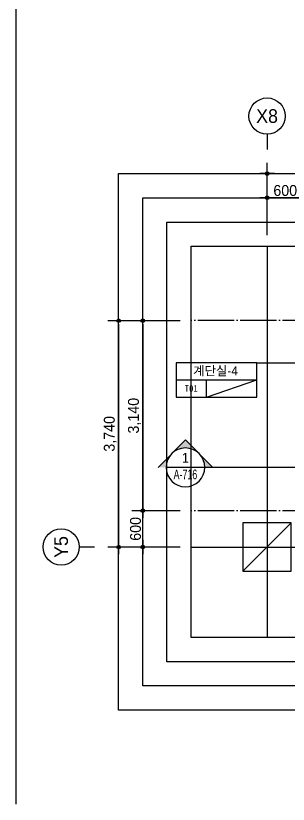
# Model space of a CAD drawing. Header units: millimetres. Extents: x 252711992 to 505989238, y 504776675 to 1009617600.
# Drawn here: x 253402092 to 253406599, y 504804712 to 504817740 of the extents above; entities that cross this region are included whole.
import ezdxf
from ezdxf.enums import TextEntityAlignment as Align
from ezdxf.xclip import XClip

# ---------------------------------------------------------------- set-up
doc = ezdxf.new("R2010")
doc.units = ezdxf.units.MM
doc.header["$XCLIPFRAME"] = 0
doc.linetypes.add('CEN', pattern=[35, 30, -2, 1, -2])
for name, color, linetype in [('$ZCDB_AUDIT_GENERATED_600D18', 7, 'Continuous'), ('4A.TEC CEN', 1, 'CEN'), ('4A.TEC TEXT 2', 3, 'Continuous'), ('4A.TEC 기둥', 2, 'Continuous'), ('4A.TEC 심볼', 7, 'Continuous'), ('ROM', 7, 'Continuous'), ('SYM', 1, 'Continuous'), ('TEXT', 7, 'Continuous')]:
    doc.layers.add(name, color=color, linetype=linetype)
doc.layers.add('DEFPOINT', color=135, linetype='Continuous', plot=False)
doc.styles.add('1', font='')
doc.styles.add('GHS', font='malgun.ttf')
doc.styles.add('나눔고딕', font='')
doc.styles.add('돋움', font='')
doc.styles.add('울릉도L', font='')
doc.styles.get('1').set_extended_font_data('DotumChe')
doc.styles.get('나눔고딕').set_extended_font_data('Dotum')
doc.styles.get('돋움').set_extended_font_data('Dotum')
doc.styles.get('울릉도L').set_extended_font_data('Dotum')
doc.dimstyles.new('DIM_600(외부치수)', dxfattribs={"dimscale": 400, "dimtxt": 3.3, "dimasz": 1, "dimexe": 2, "dimexo": 2, "dimgap": 1, "dimtad": 1, "dimdec": 0, "dimdsep": 46, "dimlunit": 6, "dimtxsty": '나눔고딕', "dimblk1": 'DIMDOT', "dimblk2": 'DIMDOT', "dimsah": 1, "dimcen": 2.5, "dimdle": 1.5, "dimclrd": 8, "dimclre": 8, "dimclrt": 3, "dimadec": 0, "dimazin": 0, "dimtfac": 1, "dimtdec": 0, "dimtix": 1, "dimtmove": 2, "dimatfit": 3, "dimldrblk": 'DIMDOT', "dimfxl": 1, "dimtvp": 1, "dimtolj": 1, "dimtzin": 0, "dimarcsym": 0})

# ---------------------------------------------------------------- blocks, each defined once
blk = doc.blocks.new('dwgFD3B')
at = {"layer": '4A.TEC CEN', "color": 250, "ltscale": 500}
blk.add_line((49194.51, -169936.83, -3333.33), (358000, -169936.83, -3333.33), dxfattribs=at)
at = {"layer": '4A.TEC CEN', "color": 250, "ltscale": 500, "elevation": -3333.33}
blk.add_lwpolyline([(241807.63, -39163.16), (241807.63, -267000)], dxfattribs=at)
blk = doc.blocks.new('ccs122')
at = {"layer": '4A.TEC 심볼'}
blk.add_line((0, 8), (0, 3), dxfattribs=at)
blk.add_circle((0, 14), 6, dxfattribs=at)
at = {"layer": '4A.TEC TEXT 2', "color": 3, "style": 'GHS'}
blk.add_attdef('NO', text='', height=4.5, dxfattribs=at).set_placement((-0.01, 14.02), align=Align.MIDDLE_CENTER)
blk = doc.blocks.new('DIMDOT')
at = {"color": 0}
blk.add_line((-2, 0), (2, 0), dxfattribs=at)
for radius in [0.5, 0.25]:
    blk.add_circle((0, 0), radius, dxfattribs=at)
blk = doc.blocks.new('*D475')
at = {"layer": '$ZCDB_AUDIT_GENERATED_600D18', "color": 8, "lineweight": -2, "transparency": 16777216}
for p, q in [((253404813, 504812702), (253403613, 504812702)), ((253403793, 504812642), (253403793, 504809022)), ((253404813, 504808962), (253403613, 504808962))]:
    blk.add_line(p, q, dxfattribs=at)
at = {"layer": 'Defpoints', "color": 0, "transparency": 16777216}
for p in [(253404993, 504812702, 0), (253403793, 504808962), (253404993, 504808962, 0)]:
    blk.add_point(p, dxfattribs=at)
at = {"layer": '$ZCDB_AUDIT_GENERATED_600D18', "color": 8, "lineweight": -2, "transparency": 16777216, "xscale": 60, "yscale": 60, "zscale": 60}
for p, rotation in [((253403793, 504812702), 90), ((253403793, 504808962), 270)]:
    blk.add_blockref('DIMDOT', p, dxfattribs=dict(at, rotation=rotation))
at = {"layer": '$ZCDB_AUDIT_GENERATED_600D18', "color": 3, "transparency": 16777216, "insert": (253403655, 504810832), "char_height": 180, "attachment_point": 5, "rotation": 90, "style": '나눔고딕'}
blk.add_mtext('\\A1;3,740', dxfattribs=at)
blk = doc.blocks.new('*D476')
at = {"layer": '$ZCDB_AUDIT_GENERATED_600D18', "color": 8, "lineweight": -2, "transparency": 16777216}
for p, q in [((253404813, 504809562), (253404013, 504809562)), ((253404193, 504809022), (253404193, 504809502)), ((253404813, 504808962), (253404013, 504808962))]:
    blk.add_line(p, q, dxfattribs=at)
at = {"layer": 'Defpoints', "color": 0, "transparency": 16777216}
for p in [(253404193, 504809562), (253404993, 504809562, 0), (253404993, 504808962, 0)]:
    blk.add_point(p, dxfattribs=at)
at = {"layer": '$ZCDB_AUDIT_GENERATED_600D18', "color": 8, "lineweight": -2, "transparency": 16777216, "xscale": 60, "yscale": 60, "zscale": 60}
for p, rotation in [((253404193, 504809562), 90), ((253404193, 504808962), 270)]:
    blk.add_blockref('DIMDOT', p, dxfattribs=dict(at, rotation=rotation))
at = {"layer": '$ZCDB_AUDIT_GENERATED_600D18', "color": 3, "transparency": 16777216, "insert": (253404073, 504809262), "char_height": 180, "attachment_point": 5, "rotation": 90, "style": '나눔고딕'}
blk.add_mtext('\\A1;600', dxfattribs=at)
blk = doc.blocks.new('*D477')
at = {"layer": '$ZCDB_AUDIT_GENERATED_600D18', "color": 8, "lineweight": -2, "transparency": 16777216}
for p, q in [((253406249, 504814112), (253406249, 504815312)), ((253417249, 504814112), (253417249, 504815312)), ((253406309, 504815132), (253417189, 504815132))]:
    blk.add_line(p, q, dxfattribs=at)
at = {"layer": 'Defpoints', "color": 0, "transparency": 16777216}
for p in [(253417249, 504815132), (253406249, 504813932, 0), (253417249, 504813932)]:
    blk.add_point(p, dxfattribs=at)
at = {"layer": '$ZCDB_AUDIT_GENERATED_600D18', "color": 8, "lineweight": -2, "transparency": 16777216, "xscale": 60, "yscale": 60, "zscale": 60, "rotation": 180}
blk.add_blockref('DIMDOT', (253406249, 504815132), dxfattribs=at)
at = {"layer": '$ZCDB_AUDIT_GENERATED_600D18', "color": 8, "lineweight": -2, "transparency": 16777216, "xscale": 60, "yscale": 60, "zscale": 60}
blk.add_blockref('DIMDOT', (253417249, 504815132), dxfattribs=at)
at = {"layer": '$ZCDB_AUDIT_GENERATED_600D18', "color": 3, "transparency": 16777216, "insert": (253411749, 504815270), "char_height": 180, "attachment_point": 5, "style": '나눔고딕'}
blk.add_mtext('\\A1;11,000', dxfattribs=at)
blk = doc.blocks.new('*D479')
at = {"layer": '$ZCDB_AUDIT_GENERATED_600D18', "color": 8, "lineweight": -2, "transparency": 16777216}
for p, q in [((253406249, 504814112), (253406249, 504814912)), ((253406849, 504814112), (253406849, 504814912)), ((253406789, 504814732), (253406309, 504814732))]:
    blk.add_line(p, q, dxfattribs=at)
at = {"layer": 'Defpoints', "color": 0, "transparency": 16777216}
for p in [(253406249, 504814732), (253406249, 504813932, 39667), (253406849, 504813932, 34667)]:
    blk.add_point(p, dxfattribs=at)
at = {"layer": '$ZCDB_AUDIT_GENERATED_600D18', "color": 8, "lineweight": -2, "transparency": 16777216, "xscale": 60, "yscale": 60, "zscale": 60, "rotation": 180}
blk.add_blockref('DIMDOT', (253406249, 504814732), dxfattribs=at)
at = {"layer": '$ZCDB_AUDIT_GENERATED_600D18', "color": 8, "lineweight": -2, "transparency": 16777216, "xscale": 60, "yscale": 60, "zscale": 60}
blk.add_blockref('DIMDOT', (253406849, 504814732), dxfattribs=at)
at = {"layer": '$ZCDB_AUDIT_GENERATED_600D18', "color": 3, "transparency": 16777216, "insert": (253406549, 504814852), "char_height": 180, "attachment_point": 5, "style": '나눔고딕'}
blk.add_mtext('\\A1;600', dxfattribs=at)
blk = doc.blocks.new('*D480')
at = {"layer": '$ZCDB_AUDIT_GENERATED_600D18', "color": 8, "lineweight": -2, "transparency": 16777216}
for p, q in [((253404813, 504812702), (253404013, 504812702)), ((253404193, 504812642), (253404193, 504809622)), ((253404813, 504809562), (253404013, 504809562))]:
    blk.add_line(p, q, dxfattribs=at)
at = {"layer": 'Defpoints', "color": 0, "transparency": 16777216}
for p in [(253404993, 504812702, 0), (253404193, 504809562), (253404993, 504809562, 0)]:
    blk.add_point(p, dxfattribs=at)
at = {"layer": '$ZCDB_AUDIT_GENERATED_600D18', "color": 8, "lineweight": -2, "transparency": 16777216, "xscale": 60, "yscale": 60, "zscale": 60}
for p, rotation in [((253404193, 504812702), 90), ((253404193, 504809562), 270)]:
    blk.add_blockref('DIMDOT', p, dxfattribs=dict(at, rotation=rotation))
at = {"layer": '$ZCDB_AUDIT_GENERATED_600D18', "color": 3, "transparency": 16777216, "insert": (253404055, 504811132), "char_height": 180, "attachment_point": 5, "rotation": 90, "style": '나눔고딕'}
blk.add_mtext('\\A1;3,140', dxfattribs=at)
blk = doc.blocks.new('c1')
at = {"layer": '4A.TEC 기둥'}
blk.add_lwpolyline([(1156776, -1012079), (1157576, -1012079), (1157576, -1011279), (1156776, -1011279)], close=True, dxfattribs=at)
at = {"layer": 'DEFPOINT'}
blk.add_line((1156776, -1012079), (1157576, -1011279), dxfattribs=at)
blk = doc.blocks.new('A$C6C9969DE')
at = {"layer": 'ROM', "color": 0, "linetype": 'Continuous'}
for p, q in [((0, 510), (2400, 510)), ((900, 0), (900, 510))]:
    blk.add_line(p, q, dxfattribs=at)
blk.add_lwpolyline([(0, 0), (2400, 0), (2400, 1020), (0, 1020)], close=True, dxfattribs=at)
blk = doc.blocks.new('단면기호1')
at = {"layer": 'SYM'}
h = blk.add_hatch(color=256, dxfattribs=at)
h.paths.add_polyline_path([(4.24, 4.24, -0.198912), (6, 0), (8.49, 0)])
h.paths.add_polyline_path([(0, 8.49), (-4.24, 4.24, -0.414214), (4.24, 4.24)])
h.paths.add_polyline_path([(-4.24, 4.24), (-8.49, 0), (-6, 0, -0.198912)])
for p in [(-8.49, 0), (8.49, 0)]:
    blk.add_line(p, (0, 8.49), dxfattribs=at)
blk.add_circle((0, 0), 6, dxfattribs=at)

msp = doc.modelspace()

# ---------------------------------------------------------------- linework, layer by layer
msp.add_line((253405246.55, 504811439.35), (253406079.88, 504811722.69))
at = {"layer": '4A.TEC CEN', "ltscale": 20}
for p, q in [((253418303.05, 504812702.14, 1666.67), (253404992.67, 504812702.14, 1666.67)), ((253418303.05, 504809562.14, 1666.67), (253404992.67, 504809562.14, 1666.67))]:
    msp.add_line(p, q, dxfattribs=at)
at = {"layer": 'DEFPOINT'}
msp.add_line((253402091.54, 504831962.29, 3333.33), (253402091.54, 504804712.29, 3333.33), dxfattribs=at)
at = {"layer": 'DEFPOINT', "elevation": 3333.33}
for points in [[(253403792.67, 504815132.16), (253419503.05, 504815132.16), (253419503.05, 504806267.16), (253403792.67, 504806267.16)], [(253404192.67, 504814732.16), (253419103.05, 504814732.16), (253419103.05, 504806667.16), (253404192.67, 504806667.16)], [(253404592.67, 504814332.16), (253418703.05, 504814332.16), (253418703.05, 504807067.16), (253404592.67, 504807067.16)], [(253404992.67, 504813932.16), (253418303.05, 504813932.16), (253418303.05, 504807467.16), (253404992.67, 504807467.16)]]:
    msp.add_lwpolyline(points, close=True, dxfattribs=at)
at = {"layer": 'SYM'}
msp.add_line((253407000.7, 504810278.45, 1666.67), (253405218.27, 504810278.45, 1666.67), dxfattribs=at)
at = {"layer": 'SYM', "elevation": 1666.67}
msp.add_lwpolyline([(253405218.27, 504810278.45), (253404577.82, 504810278.45)], dxfattribs=at)
at = {"layer": 'TEXT'}
msp.add_line((253406079.88, 504812006.02), (253407500.37, 504812006.02), dxfattribs=at)

# ---------------------------------------------------------------- block references
ref = msp.add_blockref('dwgFD3B', (253164441.15, 504978898.98, -4999.1))
XClip(ref).set_block_clipping_path([(240551.5187525749, -171431.8169597387), (253861.8992676735, -164966.8169609308)])
at = {"layer": '4A.TEC 기둥'}
msp.add_blockref('c1', (252249073.11, 505820641.48, -3332.88), dxfattribs=at)
at = {"layer": '4A.TEC 심볼'}
ref = msp.add_blockref('ccs122', (253406248.78, 504815382.16, -7764.32), dxfattribs=dict(at, xscale=49.99999977496833, yscale=49.99999977496833, zscale=49.99999977496833))
ref.add_attrib('NO', 'X8', dxfattribs={"layer": '0', "color": 3, "height": 225, "style": '울릉도L'}).set_placement((253406248.47, 504816083.06, -7764.32), align=Align.MIDDLE_CENTER)
ref = msp.add_blockref('ccs122', (253403542.67, 504808963.18, -4999.55), dxfattribs=dict(at, xscale=49.99999977496833, yscale=49.99999977496833, zscale=49.99999977496833, rotation=90))
ref.add_attrib('NO', 'Y5', dxfattribs={"layer": '0', "color": 3, "height": 225, "rotation": 90, "style": '울릉도L'}).set_placement((253402841.77, 504808962.87, -4999.55), align=Align.MIDDLE_CENTER)
at = {"layer": 'SYM', "xscale": -53.37150118498497, "yscale": 53.37150118498497, "zscale": 53.37150118498497, "rotation": 359.9999999999999}
msp.add_blockref('단면기호1', (253404898.04, 504810278.45, 1666.67), dxfattribs=at)
at = {"layer": 'TEXT', "xscale": 0.5555555568112274, "yscale": 0.5555555568112274, "zscale": 0.5555555568112274}
msp.add_blockref('A$C6C9969DE', (253404746.55, 504811439.35), dxfattribs=at)

# ---------------------------------------------------------------- texts
at = {"layer": 'TEXT'}
for s, height, style, p in [('계단실-4', 150, '돋움', (253405396.45, 504811873.52)), ('T01', 112.5, '1', (253404993.69, 504811583.05))]:
    msp.add_text(s, height=height, dxfattribs=dict(at, style=style)).set_placement(p, align=Align.MIDDLE_CENTER)
at = {"layer": 'TEXT', "style": '돋움'}
msp.add_text('1', height=160.11, dxfattribs=at).set_placement((253404898.04, 504810357.23, 1666.67), align=Align.CENTER)
at = {"layer": 'TEXT', "style": '돋움', "width": 0.7}
msp.add_text('A-716', height=160.115, dxfattribs=at).set_placement((253404898.04, 504810081.54, 1666.67), align=Align.CENTER)

# ---------------------------------------------------------------- dimensions: what is measured, and where the dimension line sits
at = {"layer": '$ZCDB_AUDIT_GENERATED_600D18'}
dim = msp.add_linear_dim(base=(253417248.78, 504815132.16, -7764.32), p1=(253406248.78, 504813932.16, -7764.32), p2=(253417248.78, 504813932.16, -7764.32), dimstyle='DIM_600(외부치수)', override={"dimscale": 300, "dimtxt": 0.6, "dimasz": 0.2, "dimexe": 0.6, "dimexo": 0.6, "dimgap": 0.1, "dimdec": 1, "dimblk1": 'DIMDOT', "dimblk2": 'DIMDOT', "dimdle": 0.5}, dxfattribs=at)
dim.commit()
dim.dimension.update_dxf_attribs({"geometry": '*D477', "text_midpoint": (253411748.78, 504815269.62, -7764.32)})
for base, p1, p2, angle, picture, middle in [((253406248.78, 504814732.16, -7764.32), (253406848.77, 504813932.16, 26902.34), (253406248.78, 504813932.16, 31902.33), 180, '*D479', (253406548.77, 504814852.28, -7764.32)), ((253403792.67, 504808962.14, -4999.55), (253404992.67, 504812702.14, -4999.55), (253404992.67, 504808962.14, -4999.55), 270, '*D475', (253403655.21, 504810832.14, -4999.55)), ((253404192.67, 504809562.14, -4999.55), (253404992.67, 504812702.14, -4999.55), (253404992.67, 504809562.14, -4999.55), 270, '*D480', (253404055.21, 504811132.14, -4999.55)), ((253404192.67, 504809562.14, -4999.55), (253404992.67, 504808962.14, -4999.55), (253404992.67, 504809562.14, -4999.55), 90, '*D476', (253404072.55, 504809262.14, -4999.55))]:
    dim = msp.add_linear_dim(base=base, p1=p1, p2=p2, angle=angle, dimstyle='DIM_600(외부치수)', override={"dimscale": 300, "dimtxt": 0.6, "dimasz": 0.2, "dimexe": 0.6, "dimexo": 0.6, "dimgap": 0.1, "dimdec": 1, "dimblk1": 'DIMDOT', "dimblk2": 'DIMDOT', "dimdle": 0.5}, dxfattribs=at)
    dim.commit()
    dim.dimension.update_dxf_attribs({"geometry": picture, "text_midpoint": middle})

doc.saveas('drawing.dxf')
